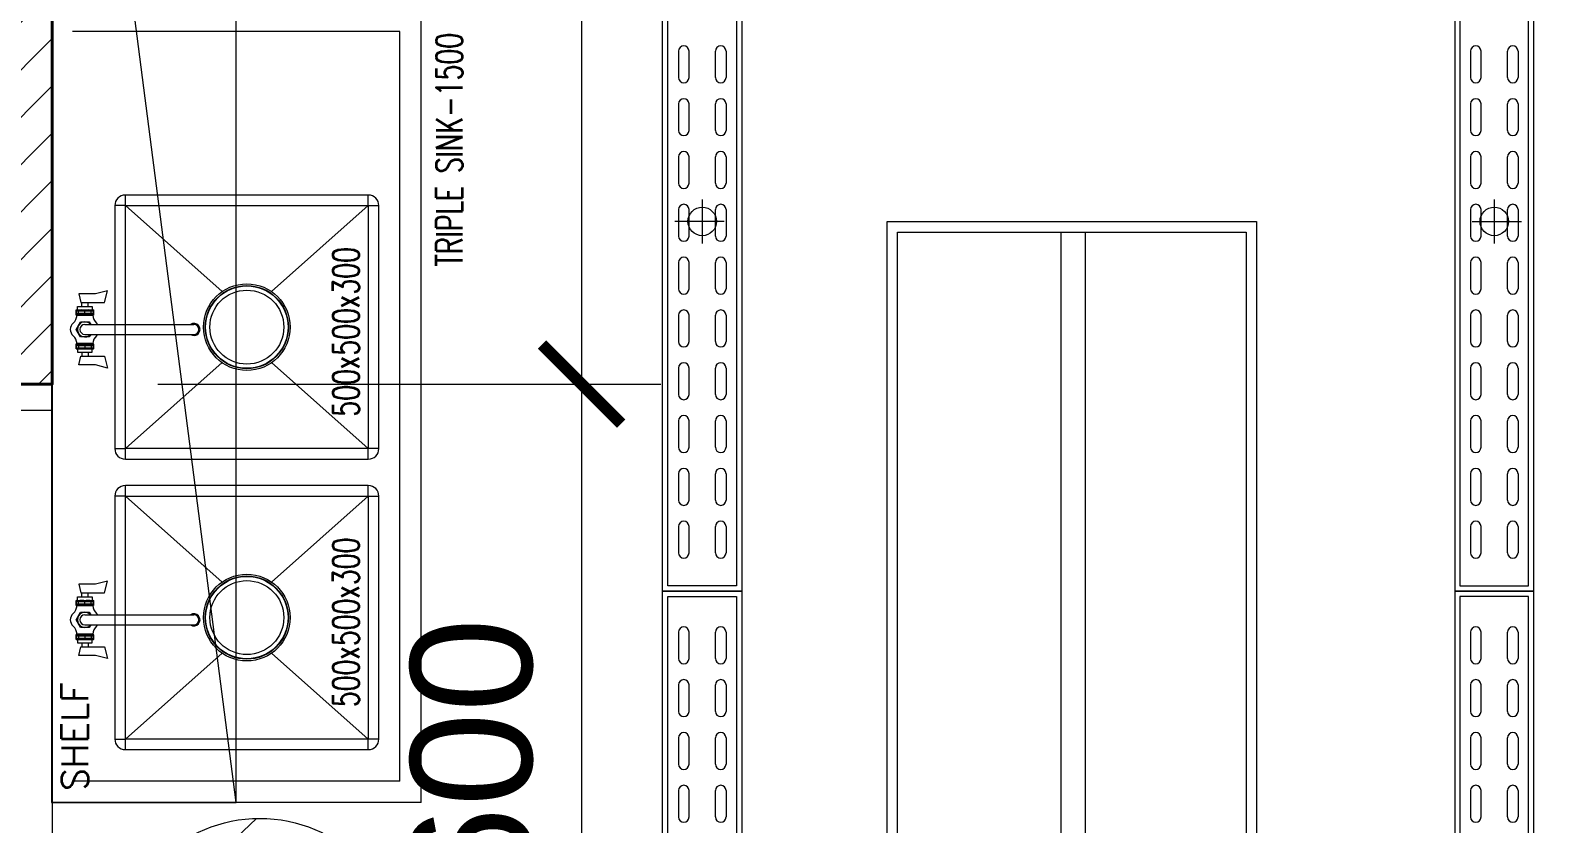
# Model space of a CAD drawing. Header units: millimetres. Extents: x 886808 to 1650903, y -1008069 to 230892.
# Drawn here: x 935148 to 938053, y -346006 to -344505 of the extents above; entities that cross this region are included whole.
import ezdxf

# ---------------------------------------------------------------- set-up
doc = ezdxf.new("R2010")
doc.units = ezdxf.units.MM
doc.layers.get('0').update_dxf_attribs({"lineweight": 0})
for name, color, linetype, lineweight in [('01- NET TUONG- 242', 242, 'Continuous', 40), ('03- Net Cua- 153', 153, 'Continuous', 9), ('A_Dim', 8, 'Continuous', 5), ('HACTH', 8, 'Continuous', 0), ('hatch', 250, 'Continuous', 0), ('I-FURN', 252, 'Continuous', 5)]:
    doc.layers.add(name, color=color, linetype=linetype, lineweight=lineweight)
doc.styles.add('MtXpl_simplex8_shx', font='simplex8.shx')
doc.styles.add('TIÊU ĐỀ', font='arial.ttf', dxfattribs={"height": 230})
doc.styles.add('{18b73a54-fa43-428c-adcb-c1c7bbdf2c84}', font='Simplex.shx')
doc.dimstyles.new('1-100', dxfattribs={"dimtxt": 230, "dimasz": 150, "dimexe": 150, "dimexo": 300, "dimgap": 90, "dimtad": 1, "dimdec": 0, "dimrnd": 5, "dimzin": 0, "dimtxsty": 'TIÊU ĐỀ', "dimblk": 'ARCHTICK', "dimcen": 100, "dimdle": 120, "dimclrd": 256, "dimclre": 256, "dimclrt": 2, "dimadec": 0, "dimazin": 0, "dimtfac": 1, "dimtdec": 0, "dimtix": 1, "dimtmove": 1, "dimatfit": 3, "dimldrblk": 'OPEN30', "dimfxl": 900, "dimtolj": 1, "dimtzin": 0, "dimlwd": 13, "dimlwe": 13, "dimarcsym": 1})

# ---------------------------------------------------------------- blocks, each defined once
blk = doc.blocks.new('*U1457')
at = {"color": 7, "ltscale": 5}
for p, q in [((-2000, 100), (-2000, -100)), ((-400, 100), (-400, -100))]:
    blk.add_line(p, q, dxfattribs=at)
at = {"ltscale": 40}
for p, q in [((-450, 100), (-1950, 100)), ((-520, -25), (-1880, -25)), ((-1880, -50), (-520, -50))]:
    blk.add_line(p, q, dxfattribs=at)
at = {"color": 0, "ltscale": 40}
for p, q in [((-2000, 0), (-400, 0)), ((-400, -100), (-2000, -100))]:
    blk.add_line(p, q, dxfattribs=at)
at = {"color": 0, "lineweight": -2}
for points in [[(-2000, 100), (-1950, 100), (-1950, -100), (-2000, -100)], [(-400, 100), (-450, 100), (-450, -100), (-400, -100)]]:
    blk.add_lwpolyline(points, close=True, dxfattribs=at)
at = {"ltscale": 40}
for points in [[(-1950, -50), (-1880, -50), (-1880, 0), (-1950, 0)], [(-520, -50), (-450, -50), (-450, 0), (-520, 0)], [(-1544.9, -25), (-1535.1, -25), (-1535.1, -50), (-1544.9, -50)], [(-1204.9, -25), (-1195.1, -25), (-1195.1, -50), (-1204.9, -50)], [(-864.9, -25), (-855.1, -25), (-855.1, -50), (-864.9, -50)]]:
    blk.add_lwpolyline(points, close=True, dxfattribs=at)
blk = doc.blocks.new('TUONG BEP TG 1')
at = {"layer": 'HACTH', "transparency": 33554636}
h = blk.add_hatch(dxfattribs=at)
h.set_pattern_fill('ANSI31', color=256, scale=20)
h.set_pattern_definition([(45, (-934918.59, 379499.195), (-44.9012806, 44.9012806), [])])
h.paths.add_polyline_path([(3452.6, 37100), (6590.6, 37100), (6590.6, 36900), (3452.6, 36900)])
h.paths.add_polyline_path([(269.7, 37100), (1652.6, 37100), (1652.6, 36900), (269.7, 36900)])
h.paths.add_polyline_path([(8200.6, 37100), (10000, 37100), (10000, 36900), (8200.6, 36900)])
h.paths.add_polyline_path([(269.7, 29200), (70, 29200)], flags=17)
h.paths.add_polyline_path([(70, 19062.5), (269.7, 19062.5), (269.8, 17496.1), (70.1, 17496.1)])
h.paths.add_polyline_path([(69.6, 4881.2), (269.7, 4881.2), (269.7, 2202), (69.6, 2202)])
h.paths.add_polyline_path([(69.6, 7593.8), (269.7, 7593.8), (269.7, 6481.2), (69.6, 6481.2)])
h.paths.add_polyline_path([(69.6, 602), (269.7, 602), (269.7, 0), (69.6, 0)])
h.paths.add_polyline_path([(269.6, 0), (1685.1, 0), (1685.1, 200), (269.6, 200)])
h.paths.add_polyline_path([(3485.1, 200), (7535.3, 200), (7535.3, 0), (3485.1, 0)])
h.paths.add_polyline_path([(9145.3, 200), (10000, 200), (10000, 0), (9145.3, 0)])
h.paths.add_polyline_path([(70, 29200), (269.7, 29200), (269.7, 20662.5), (70, 20662.5)])
h.paths.add_polyline_path([(68.5, 14361), (269.7, 14361), (269.7, 15896.1), (68.5, 15896.1)])
h.paths.add_polyline_path([(69.6, 11800.9), (268.5, 11800.9), (268.5, 12761), (69.6, 12761)])
h.paths.add_polyline_path([(69.6, 10200.9), (269.6, 10200.9), (269.6, 9193.8), (69.6, 9193.8)])
h.paths.add_polyline_path([(69.8, 200.2), (69.8, 0), (-2028.9, -0.1), (-2028.9, 200)])
h.paths.add_polyline_path([(70, 37100.1), (270.6, 37100.1), (270.6, 34325), (70, 34325)])
h.paths.add_polyline_path([(70, 37100.1), (70, 36899.9), (-3029.1, 36899.8), (-3029.1, 37100)])
h.paths.add_polyline_path([(-3229.3, 37100), (-3029.1, 37100), (-3029, 36699.8), (-3229.2, 36699.8)])
h.paths.add_polyline_path([(-3229.3, 35699.8), (-3029.1, 35699.8), (-3029, 34049.8), (-3229.2, 34049.8)])
h.paths.add_polyline_path([(70.6, 34450.1), (70.6, 34249.9), (-3029, 34249.9), (-3029, 34450.1)])
h.paths.add_polyline_path([(-3229.4, 33049.7), (-3029.2, 33049.7), (-3029.1, 31994.2), (-3229.3, 31994.2)])
h.paths.add_polyline_path([(70, 32200.2), (70, 32000), (-3029.1, 32000), (-3029.1, 32200.2)])
h.paths.add_polyline_path([(-3329, 3299.3), (-3128.9, 3299.3), (-3128.9, 4099.2), (70, 4099.2), (70, 4299.4), (-3329, 4299.3)])
h.paths.add_polyline_path([(-3128.9, 2299.3), (-3329, 2299.3), (-3329, 0), (-3028.9, -0.1), (-3028.9, 200), (-3128.9, 200)])
at = {"layer": '01- NET TUONG- 242', "transparency": 33554636, "elevation": 0}
blk.add_lwpolyline([(70, 37100.1), (270.6, 37100.1), (270.6, 34325), (70, 34325)], close=True, dxfattribs=at)
at = {"layer": '03- Net Cua- 153', "linetype": 'Continuous', "transparency": 33554636, "xscale": -1, "rotation": 270}
blk.add_blockref('*U1457', (170.6, 34725), dxfattribs=at)
blk = doc.blocks.new('A$C26DD556D')
at = {"layer": 'hatch', "transparency": 33554636}
for p, q in [((2078.5, 26924.3), (2078.5, 24219.3)), ((2428.5, 24219.3), (2078.5, 26924.3)), ((2428.5, 24219.3), (2428.5, 26924.3)), ((3236, 24619.3), (3236, 26019.3)), ((3246, 24629.3), (3246, 26009.3)), ((3376, 26009.3), (3376, 24629.3)), ((3386, 26019.3), (3386, 24619.3)), ((4736, 26019.3), (4736, 24619.3)), ((4746, 26009.3), (4746, 24629.3)), ((4876, 24629.3), (4876, 26009.3)), ((4886, 24619.3), (4886, 26019.3)), ((2778.5, 24219.2), (2778.5, 25719.2)), ((2738.5, 25679.2), (2118.5, 25679.2)), ((2738.5, 25679.2), (2118.5, 25679.2)), ((2738.5, 24259.2), (2738.5, 25679.2)), ((3266, 25641.7), (3266, 25591.7)), ((3286, 25591.7), (3286, 25641.7)), ((3336, 25591.7), (3336, 25641.7)), ((3356, 25641.7), (3356, 25591.7)), ((4766, 25641.7), (4766, 25591.7)), ((4786, 25591.7), (4786, 25641.7)), ((4836, 25591.7), (4836, 25641.7)), ((4856, 25641.7), (4856, 25591.7)), ((3266, 25541.7), (3266, 25491.7)), ((3286, 25491.7), (3286, 25541.7)), ((3336, 25491.7), (3336, 25541.7)), ((3356, 25541.7), (3356, 25491.7)), ((4766, 25541.7), (4766, 25491.7)), ((4786, 25491.7), (4786, 25541.7)), ((4836, 25491.7), (4836, 25541.7)), ((4856, 25541.7), (4856, 25491.7)), ((3266, 25441.7), (3266, 25391.7)), ((3286, 25391.7), (3286, 25441.7)), ((3336, 25391.7), (3336, 25441.7)), ((3356, 25441.7), (3356, 25391.7)), ((4766, 25441.7), (4766, 25391.7)), ((4786, 25391.7), (4786, 25441.7)), ((4836, 25391.7), (4836, 25441.7)), ((4856, 25441.7), (4856, 25391.7)), ((2678.5, 25369.2), (2218.5, 25369.2)), ((2218.5, 25349.2), (2218.5, 25368)), ((2678.5, 25349.2), (2678.5, 25368)), ((3311, 25361), (3311, 25277.6)), ((4811, 25361), (4811, 25277.6)), ((2198.5, 25349.2), (2198.5, 24889.2)), ((2218.5, 25349.2), (2199.7, 25349.2)), ((2218.5, 24889.2), (2218.5, 25349.2)), ((2218.5, 25349.2), (2678.5, 25349.2)), ((2401.7, 25186.5), (2218.5, 25349.2)), ((2495.4, 25186.5), (2678.5, 25349.2)), ((2678.5, 25349.2), (2678.5, 24889.2)), ((2678.5, 25349.2), (2697.3, 25349.2)), ((2698.5, 24889.2), (2698.5, 25349.2)), ((3266, 25341.7), (3266, 25291.7)), ((3286, 25291.7), (3286, 25341.7)), ((3336, 25291.7), (3336, 25341.7)), ((3356, 25341.7), (3356, 25291.7)), ((4766, 25341.7), (4766, 25291.7)), ((4786, 25291.7), (4786, 25341.7)), ((4836, 25291.7), (4836, 25341.7)), ((4856, 25341.7), (4856, 25291.7)), ((3352.7, 25319.3), (3259.2, 25319.3)), ((4769.2, 25319.3), (4862.7, 25319.3)), ((3266, 25241.7), (3266, 25191.7)), ((3286, 25191.7), (3286, 25241.7)), ((3336, 25191.7), (3336, 25241.7)), ((3356, 25241.7), (3356, 25191.7)), ((4766, 25241.7), (4766, 25191.7)), ((4786, 25191.7), (4786, 25241.7)), ((4836, 25191.7), (4836, 25241.7)), ((4856, 25241.7), (4856, 25191.7)), ((2184.8, 25188.2), (2161.6, 25182.3)), ((2178.8, 25165.8), (2184.8, 25188.2)), ((2127.9, 25158.2), (2155.8, 25158.2)), ((2127.9, 25151.8), (2127.9, 25158.2)), ((2161.6, 25182.3), (2130.4, 25182.3)), ((2130.4, 25182.3), (2134.1, 25165.8)), ((2134.1, 25165.8), (2178.8, 25165.8)), ((2136, 25158.2), (2136, 25165.8)), ((2147.7, 25158.2), (2147.7, 25165.8)), ((2155.8, 25158.2), (2155.8, 25151.8)), ((2125.3, 25151.8), (2158.4, 25151.8)), ((2125.3, 25141.8), (2125.3, 25151.8)), ((2125.3, 25151.8), (2158.4, 25151.8)), ((2125.3, 25141.8), (2125.3, 25151.8)), ((2125.3, 25151.8), (2125.3, 25143.3)), ((2125.3, 25151.8), (2158.4, 25151.8)), ((2125.3, 25151.8), (2125.3, 25143.3)), ((2125.3, 25151.8), (2158.4, 25151.8)), ((2125.3, 25149.8), (2158.4, 25149.8)), ((2125.3, 25145.3), (2158.4, 25145.3)), ((2158.4, 25143.3), (2125.3, 25143.3)), ((2158.4, 25143.3), (2125.3, 25143.3)), ((2125.3, 25143.3), (2158.4, 25143.3)), ((2125.3, 25143.3), (2158.4, 25143.3)), ((2158.4, 25141.8), (2125.3, 25141.8)), ((2158.4, 25141.8), (2125.3, 25141.8)), ((2158.4, 25141.8), (2125.3, 25141.8)), ((2158.4, 25141.8), (2125.3, 25141.8)), ((2127, 25141.8), (2157.2, 25141.8)), ((2155.8, 25141.8), (2127.9, 25141.8)), ((2155.8, 25141.8), (2127.9, 25141.8)), ((2129.9, 25143.3), (2129.9, 25151.8)), ((2129.9, 25143.3), (2129.9, 25151.8)), ((2141.9, 25143.3), (2141.9, 25151.8)), ((2141.9, 25143.3), (2141.9, 25151.8)), ((2153.9, 25143.3), (2153.9, 25151.8)), ((2153.9, 25143.3), (2153.9, 25151.8)), ((2158.4, 25151.8), (2158.4, 25141.8)), ((2158.4, 25151.8), (2158.4, 25141.8)), ((2158.4, 25143.3), (2158.4, 25151.8)), ((2158.4, 25143.3), (2158.4, 25151.8)), ((3266, 25141.7), (3266, 25091.7)), ((3286, 25091.7), (3286, 25141.7)), ((3336, 25091.7), (3336, 25141.7)), ((3356, 25141.7), (3356, 25091.7)), ((4766, 25141.7), (4766, 25091.7)), ((4786, 25091.7), (4786, 25141.7)), ((4836, 25091.7), (4836, 25141.7)), ((4856, 25141.7), (4856, 25091.7)), ((2141.9, 25124.4), (2348.3, 25124.4)), ((2141.9, 25105.4), (2348.3, 25105.4)), ((2158.4, 25088), (2125.3, 25088)), ((2158.4, 25088), (2125.3, 25088)), ((2125.3, 25088), (2125.3, 25078.1)), ((2125.3, 25078.1), (2125.3, 25086.6)), ((2125.3, 25086.6), (2158.4, 25086.6)), ((2158.4, 25086.5), (2125.3, 25086.5)), ((2158.4, 25086.5), (2125.3, 25086.5)), ((2125.3, 25078), (2125.3, 25086.5)), ((2125.3, 25086.5), (2158.4, 25086.5)), ((2125.3, 25084.6), (2158.4, 25084.6)), ((2125.3, 25080.1), (2158.4, 25080.1)), ((2125.3, 25078.1), (2158.4, 25078.1)), ((2125.3, 25078.1), (2158.4, 25078.1)), ((2125.3, 25078), (2158.4, 25078)), ((2155.8, 25088), (2127.9, 25088)), ((2127.9, 25078.1), (2127.9, 25071.7)), ((2127.9, 25071.7), (2155.8, 25071.7)), ((2129.9, 25086.6), (2129.9, 25078.1)), ((2129.9, 25086.5), (2129.9, 25078)), ((2136, 25071.7), (2136, 25064.1)), ((2141.9, 25086.6), (2141.9, 25078.1)), ((2141.9, 25086.5), (2141.9, 25078)), ((2147.7, 25071.7), (2147.7, 25064.1)), ((2153.9, 25086.6), (2153.9, 25078.1)), ((2153.9, 25086.5), (2153.9, 25078)), ((2155.8, 25071.7), (2155.8, 25078.1)), ((2158.4, 25078.1), (2158.4, 25088)), ((2158.4, 25086.6), (2158.4, 25078.1)), ((2158.4, 25086.5), (2158.4, 25078)), ((2130.4, 25047.6), (2134.1, 25064.1)), ((2161.6, 25047.6), (2130.4, 25047.6)), ((2134.1, 25064.1), (2178.8, 25064.1)), ((2184.8, 25041.6), (2161.6, 25047.6)), ((2178.8, 25064.1), (2184.8, 25041.6)), ((2218.5, 24889.2), (2401.7, 25052)), ((2495.4, 25052), (2678.5, 24889.2)), ((3266, 25041.7), (3266, 24991.7)), ((3286, 24991.7), (3286, 25041.7)), ((3336, 24991.7), (3336, 25041.7)), ((3356, 25041.7), (3356, 24991.7)), ((4766, 25041.7), (4766, 24991.7)), ((4786, 24991.7), (4786, 25041.7)), ((4836, 24991.7), (4836, 25041.7)), ((4856, 25041.7), (4856, 24991.7)), ((3266, 24941.7), (3266, 24891.7)), ((3286, 24891.7), (3286, 24941.7)), ((3336, 24891.7), (3336, 24941.7)), ((3356, 24941.7), (3356, 24891.7)), ((4766, 24941.7), (4766, 24891.7)), ((4786, 24891.7), (4786, 24941.7)), ((4836, 24891.7), (4836, 24941.7)), ((4856, 24941.7), (4856, 24891.7)), ((2199.7, 24889.2), (2218.5, 24889.2)), ((2218.5, 24870.4), (2218.5, 24889.2)), ((2678.5, 24889.2), (2218.5, 24889.2)), ((2218.5, 24869.2), (2678.5, 24869.2)), ((2678.5, 24870.4), (2678.5, 24889.2)), ((2697.3, 24889.2), (2678.5, 24889.2)), ((3266, 24841.7), (3266, 24791.7)), ((3286, 24791.7), (3286, 24841.7)), ((3336, 24791.7), (3336, 24841.7)), ((3356, 24841.7), (3356, 24791.7)), ((4766, 24841.7), (4766, 24791.7)), ((4786, 24791.7), (4786, 24841.7)), ((4836, 24791.7), (4836, 24841.7)), ((4856, 24841.7), (4856, 24791.7)), ((2678.5, 24819.2), (2218.5, 24819.2)), ((2218.5, 24799.2), (2218.5, 24818)), ((2678.5, 24799.2), (2678.5, 24818)), ((2198.5, 24799.2), (2198.5, 24339.2)), ((2218.5, 24799.2), (2199.7, 24799.2)), ((2218.5, 24339.2), (2218.5, 24799.2)), ((2218.5, 24799.2), (2678.5, 24799.2)), ((2401.7, 24636.5), (2218.5, 24799.2)), ((2495.4, 24636.5), (2678.5, 24799.2)), ((2678.5, 24799.2), (2678.5, 24339.2)), ((2678.5, 24799.2), (2697.3, 24799.2)), ((2698.5, 24339.2), (2698.5, 24799.2)), ((3266, 24741.7), (3266, 24691.7)), ((3286, 24691.7), (3286, 24741.7)), ((3336, 24691.7), (3336, 24741.7)), ((3356, 24741.7), (3356, 24691.7)), ((4766, 24741.7), (4766, 24691.7)), ((4786, 24691.7), (4786, 24741.7)), ((4836, 24691.7), (4836, 24741.7)), ((4856, 24741.7), (4856, 24691.7)), ((2161.6, 24632.3), (2130.4, 24632.3)), ((2130.4, 24632.3), (2134.1, 24615.8)), ((2184.8, 24638.2), (2161.6, 24632.3)), ((2178.8, 24615.8), (2184.8, 24638.2)), ((2125.3, 24601.8), (2158.4, 24601.8)), ((2125.3, 24591.8), (2125.3, 24601.8)), ((2125.3, 24601.8), (2158.4, 24601.8)), ((2125.3, 24591.8), (2125.3, 24601.8)), ((2125.3, 24601.8), (2125.3, 24593.3)), ((2125.3, 24601.8), (2158.4, 24601.8)), ((2125.3, 24601.8), (2125.3, 24593.3)), ((2125.3, 24601.8), (2158.4, 24601.8)), ((2127.9, 24608.2), (2155.8, 24608.2)), ((2127.9, 24601.8), (2127.9, 24608.2)), ((2129.9, 24593.3), (2129.9, 24601.8)), ((2129.9, 24593.3), (2129.9, 24601.8)), ((2134.1, 24615.8), (2178.8, 24615.8)), ((2136, 24608.2), (2136, 24615.8)), ((2141.9, 24593.3), (2141.9, 24601.8)), ((2141.9, 24593.3), (2141.9, 24601.8)), ((2147.7, 24608.2), (2147.7, 24615.8)), ((2153.9, 24593.3), (2153.9, 24601.8)), ((2153.9, 24593.3), (2153.9, 24601.8)), ((2155.8, 24608.2), (2155.8, 24601.8)), ((2158.4, 24601.8), (2158.4, 24591.8)), ((2158.4, 24601.8), (2158.4, 24591.8)), ((2158.4, 24593.3), (2158.4, 24601.8)), ((2158.4, 24593.3), (2158.4, 24601.8)), ((3386, 24619.3), (3236, 24619.3)), ((3236, 23219.3), (3236, 24619.3)), ((3236, 24619.3), (3386, 24619.3)), ((3376, 24629.3), (3246, 24629.3)), ((3246, 23229.3), (3246, 24609.3)), ((3246, 24609.3), (3376, 24609.3)), ((3376, 24609.3), (3376, 23229.3)), ((3386, 24619.3), (3386, 23219.3)), ((4736, 24619.3), (4886, 24619.3)), ((4886, 24619.3), (4736, 24619.3)), ((4736, 24619.3), (4736, 23219.3)), ((4746, 24629.3), (4876, 24629.3)), ((4876, 24609.3), (4746, 24609.3)), ((4746, 24609.3), (4746, 23229.3)), ((4876, 23229.3), (4876, 24609.3)), ((4886, 23219.3), (4886, 24619.3)), ((2125.3, 24599.8), (2158.4, 24599.8)), ((2125.3, 24595.3), (2158.4, 24595.3)), ((2158.4, 24593.3), (2125.3, 24593.3)), ((2158.4, 24593.3), (2125.3, 24593.3)), ((2125.3, 24593.3), (2158.4, 24593.3)), ((2125.3, 24593.3), (2158.4, 24593.3)), ((2158.4, 24591.8), (2125.3, 24591.8)), ((2158.4, 24591.8), (2125.3, 24591.8)), ((2158.4, 24591.8), (2125.3, 24591.8)), ((2158.4, 24591.8), (2125.3, 24591.8)), ((2127, 24591.8), (2157.2, 24591.8)), ((2155.8, 24591.8), (2127.9, 24591.8)), ((2155.8, 24591.8), (2127.9, 24591.8)), ((2141.9, 24574.4), (2348.3, 24574.4)), ((2141.9, 24555.4), (2348.3, 24555.4)), ((2158.4, 24538), (2125.3, 24538)), ((2158.4, 24538), (2125.3, 24538)), ((2125.3, 24538), (2125.3, 24528.1)), ((2125.3, 24528.1), (2125.3, 24536.6)), ((2125.3, 24536.6), (2158.4, 24536.6)), ((2158.4, 24536.5), (2125.3, 24536.5)), ((2158.4, 24536.5), (2125.3, 24536.5)), ((2125.3, 24528), (2125.3, 24536.5)), ((2125.3, 24536.5), (2158.4, 24536.5)), ((2125.3, 24534.6), (2158.4, 24534.6)), ((2125.3, 24530.1), (2158.4, 24530.1)), ((2125.3, 24528.1), (2158.4, 24528.1)), ((2125.3, 24528.1), (2158.4, 24528.1)), ((2125.3, 24528), (2158.4, 24528)), ((2155.8, 24538), (2127.9, 24538)), ((2127.9, 24528.1), (2127.9, 24521.7)), ((2127.9, 24521.7), (2155.8, 24521.7)), ((2129.9, 24536.6), (2129.9, 24528.1)), ((2129.9, 24536.5), (2129.9, 24528)), ((2136, 24521.7), (2136, 24514.1)), ((2141.9, 24536.6), (2141.9, 24528.1)), ((2141.9, 24536.5), (2141.9, 24528)), ((2147.7, 24521.7), (2147.7, 24514.1)), ((2153.9, 24536.6), (2153.9, 24528.1)), ((2153.9, 24536.5), (2153.9, 24528)), ((2155.8, 24521.7), (2155.8, 24528.1)), ((2158.4, 24528.1), (2158.4, 24538)), ((2158.4, 24536.6), (2158.4, 24528.1)), ((2158.4, 24536.5), (2158.4, 24528)), ((3266, 24541.7), (3266, 24491.7)), ((3286, 24491.7), (3286, 24541.7)), ((3336, 24491.7), (3336, 24541.7)), ((3356, 24541.7), (3356, 24491.7)), ((4766, 24541.7), (4766, 24491.7)), ((4786, 24491.7), (4786, 24541.7)), ((4836, 24491.7), (4836, 24541.7)), ((4856, 24541.7), (4856, 24491.7)), ((2130.4, 24497.6), (2134.1, 24514.1)), ((2161.6, 24497.6), (2130.4, 24497.6)), ((2134.1, 24514.1), (2178.8, 24514.1)), ((2184.8, 24491.6), (2161.6, 24497.6)), ((2178.8, 24514.1), (2184.8, 24491.6)), ((2218.5, 24339.2), (2401.7, 24502)), ((2495.4, 24502), (2678.5, 24339.2)), ((3266, 24441.7), (3266, 24391.7)), ((3286, 24391.7), (3286, 24441.7)), ((3336, 24391.7), (3336, 24441.7)), ((3356, 24441.7), (3356, 24391.7)), ((4766, 24441.7), (4766, 24391.7)), ((4786, 24391.7), (4786, 24441.7)), ((4836, 24391.7), (4836, 24441.7)), ((4856, 24441.7), (4856, 24391.7)), ((3266, 24341.7), (3266, 24291.7)), ((3286, 24291.7), (3286, 24341.7)), ((3336, 24291.7), (3336, 24341.7)), ((3356, 24341.7), (3356, 24291.7)), ((4766, 24341.7), (4766, 24291.7)), ((4786, 24291.7), (4786, 24341.7)), ((4836, 24291.7), (4836, 24341.7)), ((4856, 24341.7), (4856, 24291.7)), ((2199.7, 24339.2), (2218.5, 24339.2)), ((2218.5, 24320.4), (2218.5, 24339.2)), ((2678.5, 24339.2), (2218.5, 24339.2)), ((2218.5, 24319.2), (2678.5, 24319.2)), ((2678.5, 24320.4), (2678.5, 24339.2)), ((2697.3, 24339.2), (2678.5, 24339.2)), ((2738.5, 24259.2), (2118.5, 24259.2)), ((3266, 24241.7), (3266, 24191.7)), ((3286, 24191.7), (3286, 24241.7)), ((3336, 24191.7), (3336, 24241.7)), ((3356, 24241.7), (3356, 24191.7)), ((4766, 24241.7), (4766, 24191.7)), ((4786, 24191.7), (4786, 24241.7)), ((4836, 24191.7), (4836, 24241.7)), ((4856, 24241.7), (4856, 24191.7)), ((2078.5, 24219.3), (2428.5, 24219.3)), ((2778.5, 24219.2), (2078.5, 24219.2)), ((2466.8, 24189), (2382.5, 24109))]:
    blk.add_line(p, q, dxfattribs=at)
at = {"layer": 'hatch', "transparency": 33554636, "extrusion": (0, 0, -1)}
for p, q in [((3661, 24119.3), (3661, 25319)), ((3661, 25319), (4361, 25319)), ((3681, 24139.3), (3681, 25299)), ((3681, 25299), (4341, 25299)), ((3991, 24139.3), (3991, 25299)), ((3991, 25299), (4036, 25299)), ((4036, 25299), (4036, 24139.3)), ((4341, 25299), (4341, 24139.3)), ((4361, 25319), (4361, 24119.3))]:
    blk.add_line(p, q, dxfattribs=at)
at = {"layer": 'hatch', "transparency": 33554636}
for points in [[(2152.9, 25105.4), (2150.1, 25100.6), (2133.6, 25100.6), (2125.4, 25114.9), (2133.6, 25129.2), (2150.1, 25129.2), (2152.9, 25124.4)], [(2152.9, 24555.4), (2150.1, 24550.6), (2133.6, 24550.6), (2125.4, 24564.9), (2133.6, 24579.2), (2150.1, 24579.2), (2152.9, 24574.4)]]:
    blk.add_lwpolyline(points, dxfattribs=at)
for centre, radius in [((3311, 25319.3), 27), ((4811, 25319.3), 27), ((2448.5, 25119.2), 82), ((2448.5, 25119.2), 78.8), ((2448.5, 25119.2), 78), ((2448.5, 25119.2), 70), ((2448.5, 24569.2), 82), ((2448.5, 24569.2), 78.8), ((2448.5, 24569.2), 78), ((2448.5, 24569.2), 70), ((2472.9, 23921.3), 267.8)]:
    blk.add_circle(centre, radius, dxfattribs=at)
for centre, radius, start, end in [((3276, 25641.7), 10, 0, 180), ((3346, 25641.7), 10, 0, 180), ((4776, 25641.7), 10, 0, 180), ((4846, 25641.7), 10, 0, 180), ((3276, 25591.7), 10, 180, 0), ((3346, 25591.7), 10, 180, 0), ((4776, 25591.7), 10, 180, 0), ((4846, 25591.7), 10, 180, 0), ((3276, 25541.7), 10, 0, 180), ((3346, 25541.7), 10, 0, 180), ((4776, 25541.7), 10, 0, 180), ((4846, 25541.7), 10, 0, 180), ((3276, 25491.7), 10, 180, 0), ((3346, 25491.7), 10, 180, 0), ((4776, 25491.7), 10, 180, 0), ((4846, 25491.7), 10, 180, 0), ((3276, 25441.7), 10, 0, 180), ((3346, 25441.7), 10, 0, 180), ((4776, 25441.7), 10, 0, 180), ((4846, 25441.7), 10, 0, 180), ((3276, 25391.7), 10, 180, 0), ((3346, 25391.7), 10, 180, 0), ((4776, 25391.7), 10, 180, 0), ((4846, 25391.7), 10, 180, 0), ((2218.5, 25349.2), 20, 90, 180), ((2678.5, 25349.2), 20, 0, 90), ((3276, 25341.7), 10, 0, 180), ((3346, 25341.7), 10, 0, 180), ((4776, 25341.7), 10, 0, 180), ((4846, 25341.7), 10, 0, 180), ((3276, 25291.7), 10, 180, 0), ((3346, 25291.7), 10, 180, 0), ((4776, 25291.7), 10, 180, 0), ((4846, 25291.7), 10, 180, 0), ((3276, 25241.7), 10, 0, 180), ((3346, 25241.7), 10, 0, 180), ((4776, 25241.7), 10, 0, 180), ((4846, 25241.7), 10, 0, 180), ((3276, 25191.7), 10, 180, 0), ((3346, 25191.7), 10, 180, 0), ((4776, 25191.7), 10, 180, 0), ((4846, 25191.7), 10, 180, 0), ((2129.7, 25114.9), 15.6, 130.3103, 229.6897), ((2103.4, 25144.2), 23.7, 313.1378, 354.3822), ((2121.1, 25131.4), 20.4, 64.623, 78.1955), ((2121.1, 25131.3), 20.4, 64.623, 78.1955), ((2121.1, 25163.8), 20.4, 281.8045, 295.377), ((2121.1, 25163.8), 20.4, 281.8045, 295.377), ((2141.9, 25114.9), 14.3, 41.6691, 318.3309), ((2135.9, 25141.8), 10, 53.1301, 126.8699), ((2135.9, 25141.8), 10, 53.1301, 126.8699), ((2135.9, 25153.3), 10, 233.1301, 306.8699), ((2135.9, 25153.3), 10, 233.1301, 306.8699), ((2147.9, 25141.8), 10, 53.1301, 126.8699), ((2147.9, 25141.8), 10, 53.1301, 126.8699), ((2147.9, 25153.3), 10, 233.1301, 306.8699), ((2147.9, 25153.3), 10, 233.1301, 306.8699), ((2162.6, 25131.4), 20.4, 101.8045, 115.377), ((2162.6, 25131.3), 20.4, 101.8045, 115.377), ((2162.6, 25163.8), 20.4, 244.623, 258.1955), ((2162.6, 25163.8), 20.4, 244.623, 258.1955), ((2180.3, 25144.2), 23.7, 185.6178, 226.8622), ((2154, 25114.9), 15.6, 37.4679, 49.6897), ((2348.3, 25114.9), 11.5, 235.6988, 124.3012), ((3276, 25141.7), 10, 0, 180), ((3346, 25141.7), 10, 0, 180), ((4776, 25141.7), 10, 0, 180), ((4846, 25141.7), 10, 0, 180), ((2103.4, 25085.7), 23.7, 5.6178, 46.8622), ((2141.9, 25114.9), 9.5, 90, 270), ((2180.3, 25085.7), 23.7, 133.1378, 174.3822), ((2154, 25114.9), 15.6, 310.3103, 322.5321), ((2348.3, 25114.9), 9.5, 270, 90), ((2121.1, 25066.1), 20.4, 64.623, 78.1955), ((2121.1, 25066.1), 20.4, 64.623, 78.1955), ((2121.1, 25098.5), 20.4, 281.8045, 295.377), ((2121.1, 25098.5), 20.4, 281.8045, 295.377), ((2135.9, 25076.6), 10, 53.1301, 126.8699), ((2135.9, 25076.5), 10, 53.1301, 126.8699), ((2135.9, 25088.1), 10, 233.1301, 306.8699), ((2135.9, 25088), 10, 233.1301, 306.8699), ((2147.9, 25076.6), 10, 53.1301, 126.8699), ((2147.9, 25076.5), 10, 53.1301, 126.8699), ((2147.9, 25088.1), 10, 233.1301, 306.8699), ((2147.9, 25088), 10, 233.1301, 306.8699), ((2162.6, 25066.1), 20.4, 101.8045, 115.377), ((2162.6, 25066.1), 20.4, 101.8045, 115.377), ((2162.6, 25098.5), 20.4, 244.623, 258.1955), ((2162.6, 25098.5), 20.4, 244.623, 258.1955), ((3276, 25091.7), 10, 180, 0), ((3346, 25091.7), 10, 180, 0), ((4776, 25091.7), 10, 180, 0), ((4846, 25091.7), 10, 180, 0), ((3276, 25041.7), 10, 0, 180), ((3346, 25041.7), 10, 0, 180), ((4776, 25041.7), 10, 0, 180), ((4846, 25041.7), 10, 0, 180), ((3276, 24991.7), 10, 180, 0), ((3346, 24991.7), 10, 180, 0), ((4776, 24991.7), 10, 180, 0), ((4846, 24991.7), 10, 180, 0), ((3276, 24941.7), 10, 0, 180), ((3346, 24941.7), 10, 0, 180), ((4776, 24941.7), 10, 0, 180), ((4846, 24941.7), 10, 0, 180), ((2218.5, 24889.2), 20, 180, 270), ((2678.5, 24889.2), 20, 270, 0), ((3276, 24891.7), 10, 180, 0), ((3346, 24891.7), 10, 180, 0), ((4776, 24891.7), 10, 180, 0), ((4846, 24891.7), 10, 180, 0), ((3276, 24841.7), 10, 0, 180), ((3346, 24841.7), 10, 0, 180), ((4776, 24841.7), 10, 0, 180), ((4846, 24841.7), 10, 0, 180), ((2218.5, 24799.2), 20, 90, 180), ((2678.5, 24799.2), 20, 0, 90), ((3276, 24791.7), 10, 180, 0), ((3346, 24791.7), 10, 180, 0), ((4776, 24791.7), 10, 180, 0), ((4846, 24791.7), 10, 180, 0), ((3276, 24741.7), 10, 0, 180), ((3346, 24741.7), 10, 0, 180), ((4776, 24741.7), 10, 0, 180), ((4846, 24741.7), 10, 0, 180), ((3276, 24691.7), 10, 180, 0), ((3346, 24691.7), 10, 180, 0), ((4776, 24691.7), 10, 180, 0), ((4846, 24691.7), 10, 180, 0), ((2135.9, 24591.8), 10, 53.1301, 126.8699), ((2135.9, 24591.8), 10, 53.1301, 126.8699), ((2147.9, 24591.8), 10, 53.1301, 126.8699), ((2147.9, 24591.8), 10, 53.1301, 126.8699), ((2129.7, 24564.9), 15.6, 130.3103, 229.6897), ((2103.4, 24594.2), 23.7, 313.1378, 354.3822), ((2121.1, 24581.4), 20.4, 64.623, 78.1955), ((2121.1, 24581.3), 20.4, 64.623, 78.1955), ((2121.1, 24613.8), 20.4, 281.8045, 295.377), ((2121.1, 24613.8), 20.4, 281.8045, 295.377), ((2141.9, 24564.9), 14.3, 41.6691, 318.3309), ((2135.9, 24603.3), 10, 233.1301, 306.8699), ((2135.9, 24603.3), 10, 233.1301, 306.8699), ((2141.9, 24564.9), 9.5, 90, 270), ((2147.9, 24603.3), 10, 233.1301, 306.8699), ((2147.9, 24603.3), 10, 233.1301, 306.8699), ((2162.6, 24581.4), 20.4, 101.8045, 115.377), ((2162.6, 24581.3), 20.4, 101.8045, 115.377), ((2162.6, 24613.8), 20.4, 244.623, 258.1955), ((2162.6, 24613.8), 20.4, 244.623, 258.1955), ((2180.3, 24594.2), 23.7, 185.6178, 226.8622), ((2154, 24564.9), 15.6, 37.4679, 49.6897), ((2348.3, 24564.9), 11.5, 235.6988, 124.3012), ((2348.3, 24564.9), 9.5, 270, 90), ((2103.4, 24535.7), 23.7, 5.6178, 46.8622), ((2180.3, 24535.7), 23.7, 133.1378, 174.3822), ((2154, 24564.9), 15.6, 310.3103, 322.5321), ((3276, 24541.7), 10, 0, 180), ((3346, 24541.7), 10, 0, 180), ((4776, 24541.7), 10, 0, 180), ((4846, 24541.7), 10, 0, 180), ((2121.1, 24516.1), 20.4, 64.623, 78.1955), ((2121.1, 24516.1), 20.4, 64.623, 78.1955), ((2121.1, 24548.5), 20.4, 281.8045, 295.377), ((2121.1, 24548.5), 20.4, 281.8045, 295.377), ((2135.9, 24526.6), 10, 53.1301, 126.8699), ((2135.9, 24526.5), 10, 53.1301, 126.8699), ((2135.9, 24538.1), 10, 233.1301, 306.8699), ((2135.9, 24538), 10, 233.1301, 306.8699), ((2147.9, 24526.6), 10, 53.1301, 126.8699), ((2147.9, 24526.5), 10, 53.1301, 126.8699), ((2147.9, 24538.1), 10, 233.1301, 306.8699), ((2147.9, 24538), 10, 233.1301, 306.8699), ((2162.6, 24516.1), 20.4, 101.8045, 115.377), ((2162.6, 24516.1), 20.4, 101.8045, 115.377), ((2162.6, 24548.5), 20.4, 244.623, 258.1955), ((2162.6, 24548.5), 20.4, 244.623, 258.1955), ((3276, 24491.7), 10, 180, 0), ((3346, 24491.7), 10, 180, 0), ((4776, 24491.7), 10, 180, 0), ((4846, 24491.7), 10, 180, 0), ((3276, 24441.7), 10, 0, 180), ((3346, 24441.7), 10, 0, 180), ((4776, 24441.7), 10, 0, 180), ((4846, 24441.7), 10, 0, 180), ((3276, 24391.7), 10, 180, 0), ((3346, 24391.7), 10, 180, 0), ((4776, 24391.7), 10, 180, 0), ((4846, 24391.7), 10, 180, 0), ((3276, 24341.7), 10, 0, 180), ((3346, 24341.7), 10, 0, 180), ((4776, 24341.7), 10, 0, 180), ((4846, 24341.7), 10, 0, 180), ((2218.5, 24339.2), 20, 180, 270), ((2678.5, 24339.2), 20, 270, 0), ((3276, 24291.7), 10, 180, 0), ((3346, 24291.7), 10, 180, 0), ((4776, 24291.7), 10, 180, 0), ((4846, 24291.7), 10, 180, 0), ((3276, 24241.7), 10, 0, 180), ((3346, 24241.7), 10, 0, 180), ((4776, 24241.7), 10, 0, 180), ((4846, 24241.7), 10, 0, 180), ((3276, 24191.7), 10, 180, 0), ((3346, 24191.7), 10, 180, 0), ((4776, 24191.7), 10, 180, 0), ((4846, 24191.7), 10, 180, 0)]:
    blk.add_arc(centre, radius, start, end, dxfattribs=at)
at = {"layer": 'hatch', "transparency": 33554636, "style": 'MtXpl_simplex8_shx', "width": 0.7}
for s, p in [('TRIPLE SINK-1500', (2856.8, 25233.8)), ('500x500x300', (2661.1, 24949.7)), ('500x500x300', (2661.1, 24399.7))]:
    blk.add_text(s, height=50, rotation=90, dxfattribs=at).set_placement(p)
at = {"layer": 'hatch', "transparency": 33554636, "style": '{18b73a54-fa43-428c-adcb-c1c7bbdf2c84}'}
blk.add_text('SHELF', height=50, rotation=90, dxfattribs=at).set_placement((2147.7, 24241.1))
blk = doc.blocks.new('_ArchTick')
at = {"color": 0, "linetype": 'ByBlock', "const_width": 0.15}
blk.add_lwpolyline([(-0.5, -0.5), (0.5, 0.5)], dxfattribs=at)
blk = doc.blocks.new('*D1146')
at = {"layer": 'A_Dim', "lineweight": 13, "transparency": 16777216}
for p, q in [((936191.5, -342479.2), (936191.5, -345294.2)), ((935872.5, -342599.2), (936341.5, -342599.2)), ((935389.2, -345174.2), (936341.5, -345174.2))]:
    blk.add_line(p, q, dxfattribs=at)
at = {"layer": 'Defpoints', "color": 0, "transparency": 16777216}
for p in [(935572.5, -342599.2), (935089.2, -345174.2), (936191.5, -345174.2)]:
    blk.add_point(p, dxfattribs=at)
at = {"layer": 'A_Dim', "lineweight": 13, "transparency": 16777216, "xscale": 150, "yscale": 150, "zscale": 150}
for p, rotation in [((936191.5, -342599.2), 90), ((936191.5, -345174.2), 270)]:
    blk.add_blockref('_ArchTick', p, dxfattribs=dict(at, rotation=rotation))
at = {"layer": 'A_Dim', "color": 2, "transparency": 16777216, "insert": (935984.1, -343886.7), "char_height": 230, "attachment_point": 5, "rotation": 90, "style": 'TIÊU ĐỀ'}
blk.add_mtext('\\A1;2575', dxfattribs=at)
blk = doc.blocks.new('_Open30')
at = {"color": 0, "linetype": 'ByBlock', "lineweight": -2}
for p, q in [((-1, 0.268), (0, 0)), ((0, 0), (-1, -0.268)), ((0, 0), (-1, 0))]:
    blk.add_line(p, q, dxfattribs=at)
blk = doc.blocks.new('*D1147')
at = {"layer": 'A_Dim', "lineweight": 13, "transparency": 16777216}
for p, q in [((936191.5, -345054.2), (936191.5, -346894.2)), ((935389.2, -345174.2), (936341.5, -345174.2)), ((935289.2, -346774.2), (936341.5, -346774.2))]:
    blk.add_line(p, q, dxfattribs=at)
at = {"layer": 'Defpoints', "color": 0, "transparency": 16777216}
for p in [(935089.2, -345174.2), (934989.2, -346774.2), (936191.5, -346774.2)]:
    blk.add_point(p, dxfattribs=at)
at = {"layer": 'A_Dim', "lineweight": 13, "transparency": 16777216, "xscale": 150, "yscale": 150, "zscale": 150}
for p, rotation in [((936191.5, -345174.2), 90), ((936191.5, -346774.2), 270)]:
    blk.add_blockref('_ArchTick', p, dxfattribs=dict(at, rotation=rotation))
at = {"layer": 'A_Dim', "color": 2, "transparency": 16777216, "insert": (935984.1, -345974.2), "char_height": 230, "attachment_point": 5, "rotation": 90, "style": 'TIÊU ĐỀ'}
blk.add_mtext('\\A1;1600', dxfattribs=at)

msp = doc.modelspace()

# ---------------------------------------------------------------- block references
at = {"transparency": 33554636}
msp.add_blockref('TUONG BEP TG 1', (934918.6, -379499.2), dxfattribs=at)
at = {"layer": 'I-FURN', "transparency": 33554636}
msp.add_blockref('A$C26DD556D', (933109.1, -370185.5), dxfattribs=at)

# ---------------------------------------------------------------- dimensions: what is measured, and where the dimension line sits
at = {"layer": 'A_Dim'}
for base, p1, p2, picture, middle in [((936191.5, -345174.2), (935572.5, -342599.2), (935089.2, -345174.2), '*D1146', (935984.1, -343886.7)), ((936191.5, -346774.2), (935089.2, -345174.2), (934989.2, -346774.2), '*D1147', (935984.1, -345974.2))]:
    dim = msp.add_linear_dim(base=base, p1=p1, p2=p2, angle=90, dimstyle='1-100', dxfattribs=at)
    dim.commit()
    dim.dimension.update_dxf_attribs({"geometry": picture, "text_midpoint": middle})

doc.saveas('drawing.dxf')
